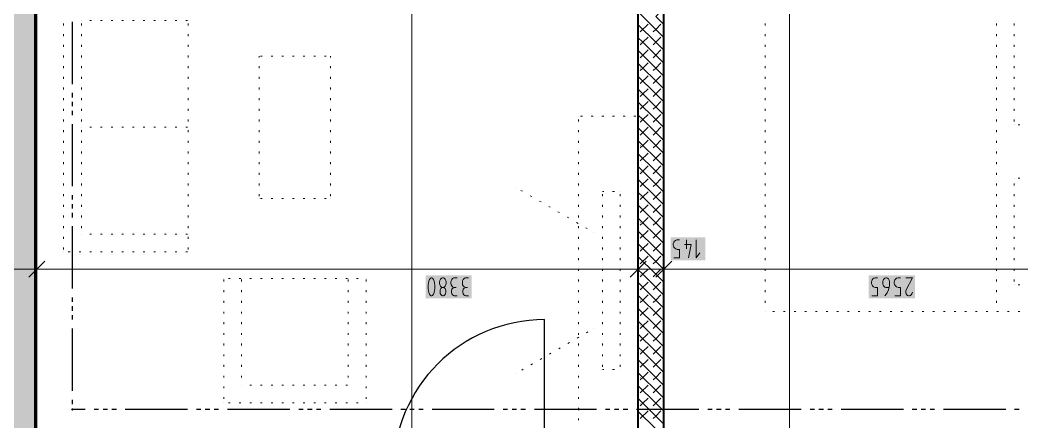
# Model space of a CAD drawing. Header units: millimetres. Extents: x 0 to 594, y 0 to 420.
# Drawn here: x 227.3 to 284.2, y 159.8 to 182.7 of the extents above; entities that cross this region are included whole.
import ezdxf

# ---------------------------------------------------------------- set-up
doc = ezdxf.new("R2010")
doc.units = ezdxf.units.MM
doc.header["$LTSCALE"] = 8
for name, color, linetype in [('PDF_Dvere', 7, 'Continuous'), ('PDF_Koty delkove', 7, 'Continuous'), ('PDF_Nabytek', 7, 'Continuous'), ('PDF_Pozarni useky', 7, 'Continuous'), ('PDF_Pricky zdene', 7, 'Continuous'), ('PDF_Steny obvodove nosne', 7, 'Continuous')]:
    doc.layers.add(name, color=color, linetype=linetype)

msp = doc.modelspace()

# ---------------------------------------------------------------- hatches: boundary and pattern name
at = {"layer": 'PDF_Steny obvodove nosne', "true_color": 0xc0c0c0, "transparency": 33554559}
msp.add_hatch(color=9, dxfattribs=at).paths.add_polyline_path([(228.196, 156.346), (228.196, 243.542), (226.174, 243.542), (226.174, 156.144), (228.196, 156.144)])

# ---------------------------------------------------------------- linework, layer by layer
at = {"layer": 'PDF_Dvere', "lineweight": 25}
msp.add_lwpolyline([(257.11, 157.054), (257.11, 165.647, 0.414213), (248.517, 157.054)], format="xyb", dxfattribs=at)
at = {"layer": 'PDF_Koty delkove', "lineweight": 18}
for points in [[(271.032, 158.52), (271.032, 190.585), (271.032, 206.995), (271.032, 208.461), (271.032, 210.619), (271.032, 238.437), (271.032, 241.166), (271.032, 261.386), (271.032, 264.115), (271.032, 294.09), (271.032, 295.556), (271.032, 344.032)], [(249.553, 138.505), (249.553, 146.395), (249.553, 154.678), (249.553, 158.52), (249.553, 161.539), (249.553, 163.13), (249.553, 218.571), (249.553, 220.037), (249.553, 221.553), (249.553, 240.964), (249.553, 243.694)], [(265.069, 169.91), (265.448, 169.91), (265.285, 169.169)], [(265.177, 170.18), (265.177, 169.674)], [(265.717, 170.18), (265.717, 169.169), (265.933, 169.438)], [(228.247, 169.281), (228.247, 168.523), (228.247, 167.765)], [(262.417, 169.281), (262.417, 168.523), (262.417, 167.765)], [(263.883, 169.281), (263.883, 168.523), (263.883, 167.765)], [(228.702, 168.978), (227.792, 168.068)], [(262.872, 168.978), (261.963, 168.068)], [(264.338, 168.978), (263.428, 168.068)], [(419.32, 168.523), (417.196, 168.523), (412.171, 168.523), (391.265, 168.523), (389.799, 168.523), (355.629, 168.523), (353.506, 168.523), (319.335, 168.523), (317.869, 168.523), (291.938, 168.523), (289.815, 168.523), (263.883, 168.523), (262.417, 168.523), (228.247, 168.523), (226.124, 168.523)], [(250.828, 167.191), (250.856, 167.31), (250.87, 167.41), (250.87, 167.612), (250.856, 167.713), (250.828, 167.831), (250.788, 167.932), (250.734, 168), (250.707, 168.017), (250.653, 168.017), (250.626, 168), (250.572, 167.932), (250.532, 167.831), (250.505, 167.713), (250.491, 167.612)], [(252.138, 168.017), (251.949, 168.017), (251.882, 167.983), (251.828, 167.932), (251.801, 167.848), (251.787, 167.781), (251.787, 167.713), (251.801, 167.629), (251.828, 167.562), (251.882, 167.512)], [(252.786, 168.017), (252.598, 168.017), (252.53, 167.983), (252.476, 167.932), (252.449, 167.848), (252.436, 167.781), (252.436, 167.713), (252.449, 167.629), (252.476, 167.562), (252.53, 167.512), (252.624, 167.477)], [(275.714, 167.006), (276.038, 167.006), (276.038, 167.477), (275.903, 167.477), (275.809, 167.512), (275.755, 167.562), (275.701, 167.646), (275.688, 167.713), (275.688, 167.781), (275.701, 167.848), (275.728, 167.915), (275.769, 167.966), (275.822, 168), (275.903, 168.017), (276.038, 168.017)], [(276.686, 167.477), (276.498, 167.477), (276.443, 167.495), (276.403, 167.528), (276.376, 167.562), (276.349, 167.612), (276.336, 167.68), (276.336, 167.814), (276.349, 167.882), (276.376, 167.932), (276.403, 167.966), (276.443, 168), (276.498, 168.017), (276.551, 168.017), (276.605, 168), (276.646, 167.966), (276.673, 167.932), (276.7, 167.882), (276.714, 167.814), (276.714, 167.579), (276.66, 167.343), (276.579, 167.174), (276.443, 167.006)], [(276.984, 167.781), (276.998, 167.848), (277.024, 167.915), (277.065, 167.966), (277.118, 168), (277.199, 168.017), (277.335, 168.017)], [(277.632, 168.017), (278.01, 168.017), (277.659, 167.343), (277.632, 167.275), (277.632, 167.174), (277.659, 167.107), (277.699, 167.057), (277.74, 167.022), (277.794, 167.006), (277.847, 167.006), (277.902, 167.022), (277.942, 167.057), (277.983, 167.107), (278.01, 167.208)], [(250.491, 167.612), (250.491, 167.41), (250.505, 167.31), (250.532, 167.191), (250.572, 167.09), (250.626, 167.022), (250.653, 167.006), (250.707, 167.006), (250.734, 167.022), (250.788, 167.09), (250.828, 167.191)], [(251.382, 167.477), (251.409, 167.46), (251.45, 167.41), (251.476, 167.343), (251.49, 167.275), (251.49, 167.208), (251.476, 167.141), (251.45, 167.073), (251.395, 167.022), (251.355, 167.006), (251.301, 167.006), (251.261, 167.022), (251.207, 167.073), (251.18, 167.141), (251.166, 167.208), (251.166, 167.275), (251.18, 167.343), (251.207, 167.41), (251.247, 167.46), (251.274, 167.477)], [(252.138, 167.006), (251.976, 167.006), (251.922, 167.022), (251.868, 167.057), (251.841, 167.107), (251.814, 167.208), (251.814, 167.275), (251.841, 167.376), (251.895, 167.444), (251.976, 167.477), (252.084, 167.477)], [(251.882, 167.512), (251.976, 167.477)], [(252.786, 167.006), (252.624, 167.006), (252.57, 167.022), (252.517, 167.057), (252.489, 167.107), (252.462, 167.208), (252.462, 167.275), (252.489, 167.376), (252.543, 167.444), (252.624, 167.477), (252.732, 167.477)], [(277.01, 167.006), (277.335, 167.006), (277.335, 167.477), (277.199, 167.477), (277.105, 167.512), (277.051, 167.562), (276.998, 167.646), (276.984, 167.713), (276.984, 167.781)]]:
    msp.add_lwpolyline(points, dxfattribs=at)
msp.add_lwpolyline([(264.448, 169.169), (264.772, 169.169), (264.772, 169.64), (264.637, 169.64, -1.034071), (264.772, 170.18)], format="xyb", dxfattribs=at)
msp.add_lwpolyline([(251.139, 167.781), (251.139, 167.713), (251.153, 167.629), (251.193, 167.545), (251.247, 167.495), (251.274, 167.477), (251.382, 167.477), (251.409, 167.495), (251.463, 167.545), (251.504, 167.629), (251.518, 167.713), (251.518, 167.781), (251.504, 167.865), (251.463, 167.95), (251.409, 168), (251.355, 168.017), (251.301, 168.017), (251.247, 168), (251.193, 167.95), (251.153, 167.865)], close=True, dxfattribs=at)
at = {"layer": 'PDF_Koty delkove', "color": 7, "lineweight": 18, "true_color": 0xffffff, "transparency": 33554559}
for points in [[(266.247, 170.331), (264.27, 170.331), (266.247, 169.017), (264.27, 169.017)], [(252.965, 168.169), (250.34, 168.169), (252.965, 166.855), (250.34, 166.855)], [(278.162, 168.169), (275.536, 168.169), (278.162, 166.855), (275.536, 166.855)]]:
    msp.add_solid(points, dxfattribs=at)
at = {"layer": 'PDF_Nabytek', "lineweight": 13}
for points in [[(229.772, 182.376), (229.772, 182.477)], [(230.783, 182.646), (230.783, 182.646)], [(230.783, 182.646), (230.783, 182.646)], [(230.783, 182.376), (230.783, 182.477)], [(231.352, 182.646), (231.251, 182.646)], [(231.959, 182.646), (231.858, 182.646)], [(232.566, 182.646), (232.464, 182.646)], [(233.172, 182.646), (233.071, 182.646)], [(233.779, 182.646), (233.678, 182.646)], [(234.385, 182.646), (234.284, 182.646)], [(234.992, 182.646), (234.891, 182.646)], [(235.598, 182.646), (235.497, 182.646)], [(236.205, 182.646), (236.104, 182.646)], [(236.812, 182.646), (236.71, 182.646)], [(236.849, 182.646), (236.849, 182.646)], [(236.849, 182.376), (236.849, 182.477)], [(269.646, 182.376), (269.646, 182.477)], [(282.788, 182.376), (282.788, 182.477)], [(283.799, 182.376), (283.799, 182.477)], [(229.772, 181.769), (229.772, 181.871)], [(230.783, 181.769), (230.783, 181.871)], [(236.849, 181.769), (236.849, 181.871)], [(269.646, 181.769), (269.646, 181.871)], [(282.788, 181.769), (282.788, 181.871)], [(283.799, 181.769), (283.799, 181.871)], [(229.772, 181.163), (229.772, 181.264)], [(230.783, 181.163), (230.783, 181.264)], [(236.849, 181.163), (236.849, 181.264)], [(269.646, 181.163), (269.646, 181.264)], [(282.788, 181.163), (282.788, 181.264)], [(283.799, 181.163), (283.799, 181.264)], [(229.772, 180.556), (229.772, 180.657)], [(230.783, 180.556), (230.783, 180.657)], [(236.849, 180.556), (236.849, 180.657)], [(240.893, 180.624), (240.893, 180.624)], [(240.893, 180.556), (240.893, 180.624)], [(240.893, 180.624), (240.893, 180.624)], [(241.058, 180.624), (240.957, 180.624)], [(241.664, 180.624), (241.563, 180.624)], [(242.271, 180.624), (242.17, 180.624)], [(242.877, 180.624), (242.776, 180.624)], [(243.484, 180.624), (243.383, 180.624)], [(244.091, 180.624), (243.989, 180.624)], [(244.697, 180.624), (244.596, 180.624)], [(244.936, 180.624), (244.936, 180.624)], [(244.936, 180.556), (244.936, 180.624)], [(244.936, 180.624), (244.936, 180.624)], [(269.646, 180.556), (269.646, 180.657)], [(282.788, 180.556), (282.788, 180.657)], [(283.799, 180.556), (283.799, 180.657)], [(229.772, 179.95), (229.772, 180.051)], [(230.783, 179.95), (230.783, 180.051)], [(236.849, 179.95), (236.849, 180.051)], [(240.893, 179.95), (240.893, 180.051)], [(244.936, 179.95), (244.936, 180.051)], [(269.646, 179.95), (269.646, 180.051)], [(282.788, 179.95), (282.788, 180.051)], [(283.799, 179.95), (283.799, 180.051)], [(229.772, 179.343), (229.772, 179.444)], [(230.783, 179.343), (230.783, 179.444)], [(236.849, 179.343), (236.849, 179.444)], [(240.893, 179.343), (240.893, 179.444)], [(244.936, 179.343), (244.936, 179.444)], [(269.646, 179.343), (269.646, 179.444)], [(282.788, 179.343), (282.788, 179.444)], [(283.799, 179.343), (283.799, 179.444)], [(229.772, 178.737), (229.772, 178.838)], [(230.783, 178.737), (230.783, 178.838)], [(236.849, 178.737), (236.849, 178.838)], [(240.893, 178.737), (240.893, 178.838)], [(244.936, 178.737), (244.936, 178.838)], [(269.646, 178.737), (269.646, 178.838)], [(282.788, 178.737), (282.788, 178.838)], [(283.799, 178.737), (283.799, 178.838)], [(229.772, 178.13), (229.772, 178.231)], [(230.783, 178.13), (230.783, 178.231)], [(236.849, 178.13), (236.849, 178.231)], [(240.893, 178.13), (240.893, 178.231)], [(244.936, 178.13), (244.936, 178.231)], [(269.646, 178.13), (269.646, 178.231)], [(282.788, 178.13), (282.788, 178.231)], [(283.799, 178.13), (283.799, 178.231)], [(229.772, 177.523), (229.772, 177.625)], [(230.783, 177.523), (230.783, 177.625)], [(236.849, 177.523), (236.849, 177.625)], [(240.893, 177.523), (240.893, 177.625)], [(244.936, 177.523), (244.936, 177.625)], [(259.039, 177.223), (259.039, 177.223)], [(259.039, 177.223), (259.039, 177.223)], [(259.255, 177.223), (259.154, 177.223)], [(259.862, 177.223), (259.761, 177.223)], [(260.468, 177.223), (260.367, 177.223)], [(261.075, 177.223), (260.974, 177.223)], [(261.681, 177.223), (261.58, 177.223)], [(262.288, 177.223), (262.187, 177.223)], [(262.417, 177.223), (262.417, 177.223)], [(262.417, 177.223), (262.417, 177.223)], [(269.646, 177.523), (269.646, 177.625)], [(282.788, 177.523), (282.788, 177.625)], [(283.799, 177.523), (283.799, 177.625)], [(229.772, 176.917), (229.772, 177.018)], [(230.783, 176.917), (230.783, 177.018)], [(230.783, 176.581), (230.783, 176.581)], [(231.352, 176.581), (231.251, 176.581)], [(231.959, 176.581), (231.858, 176.581)], [(232.566, 176.581), (232.464, 176.581)], [(233.172, 176.581), (233.071, 176.581)], [(233.779, 176.581), (233.678, 176.581)], [(234.385, 176.581), (234.284, 176.581)], [(234.992, 176.581), (234.891, 176.581)], [(235.598, 176.581), (235.497, 176.581)], [(236.205, 176.581), (236.104, 176.581)], [(236.812, 176.581), (236.71, 176.581)], [(236.849, 176.917), (236.849, 177.018)], [(236.849, 176.581), (236.849, 176.581)], [(240.893, 176.917), (240.893, 177.018)], [(244.936, 176.917), (244.936, 177.018)], [(259.039, 176.917), (259.039, 177.018)], [(262.417, 176.917), (262.417, 177.018)], [(269.646, 176.917), (269.646, 177.018)], [(282.788, 176.917), (282.788, 177.018)], [(283.799, 176.917), (283.799, 177.018)], [(283.799, 176.717), (283.799, 176.717)], [(283.799, 176.717), (283.799, 176.717)], [(284.125, 176.717), (284.024, 176.717)], [(229.772, 176.31), (229.772, 176.411)], [(230.783, 176.31), (230.783, 176.411)], [(236.849, 176.31), (236.849, 176.411)], [(240.893, 176.31), (240.893, 176.411)], [(244.936, 176.31), (244.936, 176.411)], [(259.039, 176.31), (259.039, 176.411)], [(262.417, 176.31), (262.417, 176.411)], [(269.646, 176.31), (269.646, 176.411)], [(282.788, 176.31), (282.788, 176.411)], [(229.772, 175.704), (229.772, 175.805)], [(230.783, 175.704), (230.783, 175.805)], [(236.849, 175.704), (236.849, 175.805)], [(240.893, 175.704), (240.893, 175.805)], [(244.936, 175.704), (244.936, 175.805)], [(259.039, 175.704), (259.039, 175.805)], [(262.417, 175.704), (262.417, 175.805)], [(269.646, 175.704), (269.646, 175.805)], [(282.788, 175.704), (282.788, 175.805)], [(229.772, 175.097), (229.772, 175.198)], [(230.783, 175.097), (230.783, 175.198)], [(236.849, 175.097), (236.849, 175.198)], [(240.893, 175.097), (240.893, 175.198)], [(244.936, 175.097), (244.936, 175.198)], [(259.039, 175.097), (259.039, 175.198)], [(262.417, 175.097), (262.417, 175.198)], [(269.646, 175.097), (269.646, 175.198)], [(282.788, 175.097), (282.788, 175.198)], [(229.772, 174.491), (229.772, 174.592)], [(230.783, 174.491), (230.783, 174.592)], [(236.849, 174.491), (236.849, 174.592)], [(240.893, 174.491), (240.893, 174.592)], [(244.936, 174.491), (244.936, 174.592)], [(259.039, 174.491), (259.039, 174.592)], [(262.417, 174.491), (262.417, 174.592)], [(269.646, 174.491), (269.646, 174.592)], [(282.788, 174.491), (282.788, 174.592)], [(229.772, 173.884), (229.772, 173.985)], [(230.783, 173.884), (230.783, 173.985)], [(236.849, 173.884), (236.849, 173.985)], [(240.893, 173.884), (240.893, 173.985)], [(244.936, 173.884), (244.936, 173.985)], [(259.039, 173.884), (259.039, 173.985)], [(262.417, 173.884), (262.417, 173.985)], [(269.646, 173.884), (269.646, 173.985)], [(282.788, 173.884), (282.788, 173.985)], [(229.772, 173.277), (229.772, 173.378)], [(230.783, 173.277), (230.783, 173.378)], [(236.849, 173.277), (236.849, 173.378)], [(240.893, 173.277), (240.893, 173.378)], [(244.936, 173.277), (244.936, 173.378)], [(255.452, 173.175), (255.452, 173.175)], [(259.039, 173.277), (259.039, 173.378)], [(262.417, 173.277), (262.417, 173.378)], [(269.646, 173.277), (269.646, 173.378)], [(282.788, 173.277), (282.788, 173.378)], [(283.799, 173.684), (283.799, 173.684)], [(283.799, 173.684), (283.799, 173.684)], [(283.799, 173.277), (283.799, 173.378)], [(284.125, 173.684), (284.024, 173.684)], [(229.772, 172.671), (229.772, 172.772)], [(230.783, 172.671), (230.783, 172.772)], [(236.849, 172.671), (236.849, 172.772)], [(240.893, 172.671), (240.893, 172.772)], [(244.936, 172.671), (244.936, 172.772)], [(255.855, 172.942), (255.767, 172.993)], [(256.38, 172.639), (256.292, 172.689)], [(259.039, 172.671), (259.039, 172.772)], [(260.468, 172.926), (260.396, 172.926)], [(260.396, 172.926), (260.396, 172.926)], [(260.396, 172.926), (260.396, 172.926)], [(260.396, 172.671), (260.396, 172.772)], [(261.075, 172.926), (260.974, 172.926)], [(261.406, 172.926), (261.406, 172.926)], [(261.406, 172.926), (261.406, 172.926)], [(261.406, 172.671), (261.406, 172.772)], [(262.417, 172.671), (262.417, 172.772)], [(269.646, 172.671), (269.646, 172.772)], [(282.788, 172.671), (282.788, 172.772)], [(283.799, 172.671), (283.799, 172.772)], [(229.772, 172.064), (229.772, 172.165)], [(230.783, 172.064), (230.783, 172.165)], [(236.849, 172.064), (236.849, 172.165)], [(240.893, 172.537), (240.893, 172.537)], [(240.893, 172.537), (240.893, 172.537)], [(241.058, 172.537), (240.957, 172.537)], [(241.664, 172.537), (241.563, 172.537)], [(242.271, 172.537), (242.17, 172.537)], [(242.877, 172.537), (242.776, 172.537)], [(243.484, 172.537), (243.383, 172.537)], [(244.091, 172.537), (243.989, 172.537)], [(244.697, 172.537), (244.596, 172.537)], [(244.936, 172.537), (244.936, 172.537)], [(244.936, 172.537), (244.936, 172.537)], [(256.905, 172.336), (256.818, 172.386)], [(257.431, 172.032), (257.343, 172.083)], [(259.039, 172.064), (259.039, 172.165)], [(260.396, 172.064), (260.396, 172.165)], [(261.406, 172.064), (261.406, 172.165)], [(262.417, 172.064), (262.417, 172.165)], [(269.646, 172.064), (269.646, 172.165)], [(282.788, 172.064), (282.788, 172.165)], [(283.799, 172.064), (283.799, 172.165)], [(229.772, 171.458), (229.772, 171.559)], [(230.783, 171.458), (230.783, 171.559)], [(236.849, 171.458), (236.849, 171.559)], [(257.956, 171.729), (257.868, 171.779)], [(258.481, 171.426), (258.394, 171.476)], [(259.039, 171.458), (259.039, 171.559)], [(260.396, 171.458), (260.396, 171.559)], [(261.406, 171.458), (261.406, 171.559)], [(262.417, 171.458), (262.417, 171.559)], [(269.646, 171.458), (269.646, 171.559)], [(282.788, 171.458), (282.788, 171.559)], [(283.799, 171.458), (283.799, 171.559)], [(229.772, 170.851), (229.772, 170.952)], [(230.783, 170.851), (230.783, 170.952)], [(236.849, 170.851), (236.849, 170.952)], [(259.007, 171.122), (258.919, 171.173)], [(259.039, 170.851), (259.039, 170.952)], [(259.532, 170.819), (259.444, 170.87)], [(260.396, 170.851), (260.396, 170.952)], [(261.406, 170.851), (261.406, 170.952)], [(262.417, 170.851), (262.417, 170.952)], [(269.646, 170.851), (269.646, 170.952)], [(282.788, 170.851), (282.788, 170.952)], [(283.799, 170.851), (283.799, 170.952)], [(229.772, 170.244), (229.772, 170.346)], [(230.783, 170.515), (230.783, 170.515)], [(230.783, 170.515), (230.783, 170.515)], [(231.352, 170.515), (231.251, 170.515)], [(231.959, 170.515), (231.858, 170.515)], [(232.566, 170.515), (232.464, 170.515)], [(233.172, 170.515), (233.071, 170.515)], [(233.779, 170.515), (233.678, 170.515)], [(234.385, 170.515), (234.284, 170.515)], [(234.992, 170.515), (234.891, 170.515)], [(235.598, 170.515), (235.497, 170.515)], [(236.205, 170.515), (236.104, 170.515)], [(236.812, 170.515), (236.71, 170.515)], [(236.849, 170.515), (236.849, 170.515)], [(236.849, 170.244), (236.849, 170.346)], [(259.039, 170.244), (259.039, 170.346)], [(259.914, 170.598), (259.914, 170.598)], [(260.396, 170.244), (260.396, 170.346)], [(261.406, 170.244), (261.406, 170.346)], [(262.417, 170.244), (262.417, 170.346)], [(269.646, 170.244), (269.646, 170.346)], [(282.788, 170.244), (282.788, 170.346)], [(283.799, 170.244), (283.799, 170.346)], [(229.772, 169.638), (229.772, 169.739)], [(236.849, 169.638), (236.849, 169.739)], [(259.039, 169.638), (259.039, 169.739)], [(260.396, 169.638), (260.396, 169.739)], [(261.406, 169.638), (261.406, 169.739)], [(262.417, 169.638), (262.417, 169.739)], [(269.646, 169.638), (269.646, 169.739)], [(282.788, 169.638), (282.788, 169.739)], [(283.799, 169.638), (283.799, 169.739)], [(229.772, 169.504), (229.772, 169.504)], [(229.772, 169.504), (229.772, 169.504)], [(230.139, 169.504), (230.038, 169.504)], [(230.746, 169.504), (230.645, 169.504)], [(231.352, 169.504), (231.251, 169.504)], [(231.959, 169.504), (231.858, 169.504)], [(232.566, 169.504), (232.464, 169.504)], [(233.172, 169.504), (233.071, 169.504)], [(233.779, 169.504), (233.678, 169.504)], [(234.385, 169.504), (234.284, 169.504)], [(234.992, 169.504), (234.891, 169.504)], [(235.598, 169.504), (235.497, 169.504)], [(236.205, 169.504), (236.104, 169.504)], [(236.812, 169.504), (236.71, 169.504)], [(236.849, 169.504), (236.849, 169.504)], [(236.849, 169.504), (236.849, 169.504)], [(259.039, 169.031), (259.039, 169.132)], [(260.396, 169.031), (260.396, 169.132)], [(261.406, 169.031), (261.406, 169.132)], [(262.417, 169.031), (262.417, 169.132)], [(269.646, 169.031), (269.646, 169.132)], [(282.788, 169.031), (282.788, 169.132)], [(283.799, 169.031), (283.799, 169.132)], [(259.039, 168.425), (259.039, 168.526)], [(260.396, 168.425), (260.396, 168.526)], [(261.406, 168.425), (261.406, 168.526)], [(262.417, 168.425), (262.417, 168.526)], [(269.646, 168.425), (269.646, 168.526)], [(282.788, 168.425), (282.788, 168.526)], [(283.799, 168.425), (283.799, 168.526)], [(238.871, 167.987), (238.871, 167.987)], [(238.871, 167.987), (238.871, 167.987)], [(238.871, 167.818), (238.871, 167.919)], [(239.238, 167.987), (239.137, 167.987)], [(239.844, 167.987), (239.743, 167.987)], [(239.882, 167.987), (239.882, 167.987)], [(239.882, 167.818), (239.882, 167.919)], [(240.451, 167.987), (240.35, 167.987)], [(241.058, 167.987), (240.957, 167.987)], [(241.664, 167.987), (241.563, 167.987)], [(242.271, 167.987), (242.17, 167.987)], [(242.877, 167.987), (242.776, 167.987)], [(243.484, 167.987), (243.383, 167.987)], [(244.091, 167.987), (243.989, 167.987)], [(244.697, 167.987), (244.596, 167.987)], [(245.304, 167.987), (245.203, 167.987)], [(245.91, 167.987), (245.809, 167.987)], [(245.947, 167.987), (245.947, 167.987)], [(245.947, 167.818), (245.947, 167.919)], [(246.517, 167.987), (246.416, 167.987)], [(246.958, 167.987), (246.958, 167.987)], [(246.958, 167.987), (246.958, 167.987)], [(246.958, 167.818), (246.958, 167.919)], [(259.039, 167.818), (259.039, 167.919)], [(260.396, 167.818), (260.396, 167.919)], [(261.406, 167.818), (261.406, 167.919)], [(262.417, 167.818), (262.417, 167.919)], [(269.646, 167.818), (269.646, 167.919)], [(282.788, 167.818), (282.788, 167.919)], [(283.799, 167.818), (283.799, 167.919)], [(283.799, 167.618), (283.799, 167.618)], [(283.799, 167.618), (283.799, 167.618)], [(284.125, 167.618), (284.024, 167.618)], [(238.871, 167.212), (238.871, 167.313)], [(239.882, 167.212), (239.882, 167.313)], [(245.947, 167.212), (245.947, 167.313)], [(246.958, 167.212), (246.958, 167.313)], [(259.039, 167.212), (259.039, 167.313)], [(260.396, 167.212), (260.396, 167.313)], [(261.406, 167.212), (261.406, 167.313)], [(262.417, 167.212), (262.417, 167.313)], [(269.646, 167.212), (269.646, 167.313)], [(282.788, 167.212), (282.788, 167.313)], [(238.871, 166.605), (238.871, 166.706)], [(239.882, 166.605), (239.882, 166.706)], [(245.947, 166.605), (245.947, 166.706)], [(246.958, 166.605), (246.958, 166.706)], [(259.039, 166.605), (259.039, 166.706)], [(260.396, 166.605), (260.396, 166.706)], [(261.406, 166.605), (261.406, 166.706)], [(262.417, 166.605), (262.417, 166.706)], [(269.646, 166.605), (269.646, 166.706)], [(282.788, 166.605), (282.788, 166.706)], [(238.871, 165.998), (238.871, 166.099)], [(239.882, 165.998), (239.882, 166.099)], [(245.947, 165.998), (245.947, 166.099)], [(246.958, 165.998), (246.958, 166.099)], [(259.039, 165.998), (259.039, 166.099)], [(260.396, 165.998), (260.396, 166.099)], [(261.406, 165.998), (261.406, 166.099)], [(262.417, 165.998), (262.417, 166.099)], [(269.646, 166.102), (269.646, 166.102)], [(269.646, 166.102), (269.646, 166.102)], [(270.173, 166.102), (270.072, 166.102)], [(270.78, 166.102), (270.679, 166.102)], [(271.387, 166.102), (271.286, 166.102)], [(271.993, 166.102), (271.892, 166.102)], [(272.6, 166.102), (272.499, 166.102)], [(273.206, 166.102), (273.105, 166.102)], [(273.813, 166.102), (273.712, 166.102)], [(274.42, 166.102), (274.318, 166.102)], [(275.026, 166.102), (274.925, 166.102)], [(275.633, 166.102), (275.532, 166.102)], [(276.239, 166.102), (276.138, 166.102)], [(276.846, 166.102), (276.745, 166.102)], [(277.452, 166.102), (277.351, 166.102)], [(278.059, 166.102), (277.958, 166.102)], [(278.666, 166.102), (278.565, 166.102)], [(279.272, 166.102), (279.171, 166.102)], [(279.879, 166.102), (279.778, 166.102)], [(280.485, 166.102), (280.384, 166.102)], [(281.092, 166.102), (280.991, 166.102)], [(281.699, 166.102), (281.597, 166.102)], [(282.305, 166.102), (282.204, 166.102)], [(282.788, 166.102), (282.788, 166.102)], [(282.912, 166.102), (282.811, 166.102)], [(283.518, 166.102), (283.417, 166.102)], [(284.125, 166.102), (284.024, 166.102)], [(238.871, 165.392), (238.871, 165.493)], [(239.882, 165.392), (239.882, 165.493)], [(245.947, 165.392), (245.947, 165.493)], [(246.958, 165.392), (246.958, 165.493)], [(259.039, 165.392), (259.039, 165.493)], [(260.396, 165.392), (260.396, 165.493)], [(261.406, 165.392), (261.406, 165.493)], [(262.417, 165.392), (262.417, 165.493)], [(238.871, 164.785), (238.871, 164.886)], [(239.882, 164.785), (239.882, 164.886)], [(245.947, 164.785), (245.947, 164.886)], [(246.958, 164.785), (246.958, 164.886)], [(258.961, 164.593), (259.048, 164.644)], [(259.039, 164.785), (259.039, 164.886)], [(259.486, 164.897), (259.574, 164.947)], [(259.914, 165.144), (259.914, 165.144)], [(260.396, 164.785), (260.396, 164.886)], [(261.406, 164.785), (261.406, 164.886)], [(262.417, 164.785), (262.417, 164.886)], [(238.871, 164.179), (238.871, 164.28)], [(239.882, 164.179), (239.882, 164.28)], [(245.947, 164.179), (245.947, 164.28)], [(246.958, 164.179), (246.958, 164.28)], [(257.91, 163.987), (257.998, 164.037)], [(258.435, 164.29), (258.523, 164.341)], [(259.039, 164.179), (259.039, 164.28)], [(260.396, 164.179), (260.396, 164.28)], [(261.406, 164.179), (261.406, 164.28)], [(262.417, 164.179), (262.417, 164.28)], [(238.871, 163.572), (238.871, 163.673)], [(239.882, 163.572), (239.882, 163.673)], [(245.947, 163.572), (245.947, 163.673)], [(246.958, 163.572), (246.958, 163.673)], [(257.385, 163.683), (257.472, 163.734)], [(259.039, 163.572), (259.039, 163.673)], [(260.396, 163.572), (260.396, 163.673)], [(261.406, 163.572), (261.406, 163.673)], [(262.417, 163.572), (262.417, 163.673)], [(238.871, 162.966), (238.871, 163.067)], [(239.882, 162.966), (239.882, 163.067)], [(245.947, 162.966), (245.947, 163.067)], [(246.958, 162.966), (246.958, 163.067)], [(256.334, 163.077), (256.422, 163.127)], [(256.86, 163.38), (256.947, 163.431)], [(259.039, 162.966), (259.039, 163.067)], [(260.396, 162.966), (260.396, 163.067)], [(261.406, 162.966), (261.406, 163.067)], [(262.417, 162.966), (262.417, 163.067)], [(238.871, 162.359), (238.871, 162.46)], [(239.882, 162.359), (239.882, 162.46)], [(245.947, 162.359), (245.947, 162.46)], [(246.958, 162.359), (246.958, 162.46)], [(255.452, 162.568), (255.452, 162.568)], [(255.809, 162.774), (255.896, 162.824)], [(259.039, 162.359), (259.039, 162.46)], [(260.468, 162.816), (260.396, 162.816)], [(260.396, 162.816), (260.396, 162.816)], [(260.396, 162.816), (260.396, 162.816)], [(261.075, 162.816), (260.974, 162.816)], [(261.406, 162.816), (261.406, 162.816)], [(261.406, 162.816), (261.406, 162.816)], [(262.417, 162.359), (262.417, 162.46)], [(238.871, 161.752), (238.871, 161.853)], [(239.882, 161.922), (239.882, 161.922)], [(239.882, 161.922), (239.882, 161.922)], [(240.451, 161.922), (240.35, 161.922)], [(241.058, 161.922), (240.957, 161.922)], [(241.664, 161.922), (241.563, 161.922)], [(242.271, 161.922), (242.17, 161.922)], [(242.877, 161.922), (242.776, 161.922)], [(243.484, 161.922), (243.383, 161.922)], [(244.091, 161.922), (243.989, 161.922)], [(244.697, 161.922), (244.596, 161.922)], [(245.304, 161.922), (245.203, 161.922)], [(245.91, 161.922), (245.809, 161.922)], [(245.947, 161.922), (245.947, 161.922)], [(245.947, 161.922), (245.947, 161.922)], [(246.958, 161.752), (246.958, 161.853)], [(259.039, 161.752), (259.039, 161.853)], [(262.417, 161.752), (262.417, 161.853)], [(238.871, 161.146), (238.871, 161.247)], [(246.958, 161.146), (246.958, 161.247)], [(259.039, 161.146), (259.039, 161.247)], [(262.417, 161.146), (262.417, 161.247)], [(238.871, 160.911), (238.871, 160.911)], [(238.871, 160.911), (238.871, 160.911)], [(239.238, 160.911), (239.137, 160.911)], [(239.844, 160.911), (239.743, 160.911)], [(240.451, 160.911), (240.35, 160.911)], [(241.058, 160.911), (240.957, 160.911)], [(241.664, 160.911), (241.563, 160.911)], [(242.271, 160.911), (242.17, 160.911)], [(242.877, 160.911), (242.776, 160.911)], [(243.484, 160.911), (243.383, 160.911)], [(244.091, 160.911), (243.989, 160.911)], [(244.697, 160.911), (244.596, 160.911)], [(245.304, 160.911), (245.203, 160.911)], [(245.91, 160.911), (245.809, 160.911)], [(246.517, 160.911), (246.416, 160.911)], [(246.958, 160.911), (246.958, 160.911)], [(246.958, 160.911), (246.958, 160.911)], [(259.039, 160.539), (259.039, 160.64)], [(262.417, 160.539), (262.417, 160.64)], [(259.039, 159.933), (259.039, 160.034)], [(262.417, 159.933), (262.417, 160.034)]]:
    msp.add_lwpolyline(points, dxfattribs=at)
at = {"layer": 'PDF_Pozarni useky', "lineweight": 30}
for points in [[(230.269, 179.04), (230.269, 182.578)], [(230.269, 178.282), (230.269, 178.534)], [(230.269, 177.776), (230.269, 178.029)], [(230.269, 177.271), (230.269, 177.523)], [(230.269, 173.227), (230.269, 176.765)], [(230.269, 172.469), (230.269, 172.721)], [(230.269, 171.963), (230.269, 172.216)], [(230.269, 171.458), (230.269, 171.71)], [(230.269, 167.414), (230.269, 170.952)], [(230.269, 166.656), (230.269, 166.908)], [(230.269, 166.15), (230.269, 166.403)], [(230.269, 165.645), (230.269, 165.897)], [(230.269, 161.601), (230.269, 165.139)], [(230.269, 160.842), (230.269, 161.095)], [(230.269, 160.542), (230.269, 160.59)], [(230.999, 160.542), (230.269, 160.542)], [(231.757, 160.542), (231.504, 160.542)], [(232.262, 160.542), (232.009, 160.542)], [(232.768, 160.542), (232.515, 160.542)], [(236.812, 160.542), (233.273, 160.542)], [(237.57, 160.542), (237.317, 160.542)], [(238.075, 160.542), (237.823, 160.542)], [(238.581, 160.542), (238.328, 160.542)], [(242.625, 160.542), (239.086, 160.542)], [(243.383, 160.542), (243.13, 160.542)], [(243.888, 160.542), (243.636, 160.542)], [(244.394, 160.542), (244.141, 160.542)], [(248.438, 160.542), (244.899, 160.542)], [(249.196, 160.542), (248.943, 160.542)], [(249.701, 160.542), (249.449, 160.542)], [(250.207, 160.542), (249.954, 160.542)], [(254.251, 160.542), (250.712, 160.542)], [(255.009, 160.542), (254.756, 160.542)], [(255.514, 160.542), (255.262, 160.542)], [(256.02, 160.542), (255.767, 160.542)], [(260.064, 160.542), (259.05, 160.542), (256.525, 160.542)], [(260.822, 160.542), (260.569, 160.542)], [(261.328, 160.542), (261.075, 160.542)], [(261.833, 160.542), (261.58, 160.542)], [(265.877, 160.542), (262.339, 160.542)], [(266.635, 160.542), (266.382, 160.542)], [(267.141, 160.542), (266.888, 160.542)], [(267.646, 160.542), (267.393, 160.542)], [(271.69, 160.542), (268.152, 160.542)], [(272.448, 160.542), (272.195, 160.542)], [(272.954, 160.542), (272.701, 160.542)], [(273.459, 160.542), (273.206, 160.542)], [(277.503, 160.542), (273.965, 160.542)], [(278.261, 160.542), (278.008, 160.542)], [(278.767, 160.542), (278.514, 160.542)], [(279.272, 160.542), (279.019, 160.542)], [(283.316, 160.542), (279.778, 160.542)], [(284.074, 160.542), (283.822, 160.542)]]:
    msp.add_lwpolyline(points, dxfattribs=at)
at = {"layer": 'PDF_Pozarni useky', "lineweight": 30, "transparency": 33554559}
for points in [[(230.345, 160.542), (230.269, 160.466), (230.269, 160.617), (230.193, 160.542)], [(230.269, 160.466), (230.193, 160.542), (230.345, 160.542), (230.269, 160.617)], [(259.126, 160.542), (259.05, 160.466), (259.05, 160.617), (258.974, 160.542)], [(259.126, 160.542), (259.05, 160.466), (259.05, 160.617), (258.974, 160.542)]]:
    msp.add_solid(points, dxfattribs=at)
at = {"layer": 'PDF_Pricky zdene', "lineweight": 40}
msp.add_lwpolyline([(263.883, 158.52), (263.883, 206.995), (262.569, 206.995), (262.417, 206.995), (262.417, 158.52), (262.417, 158.368), (263.883, 158.368)], dxfattribs=at)
at = {"layer": 'PDF_Pricky zdene', "lineweight": 9}
for points in [[(263.428, 182.151), (262.695, 182.884), (262.417, 183.162)], [(263.883, 182.429), (263.428, 182.884), (263.722, 183.177)], [(263.428, 181.418), (262.417, 182.429)], [(262.549, 182.004), (262.989, 182.444)], [(263.883, 181.696), (263.428, 182.151), (263.722, 182.444)], [(262.695, 181.418), (262.417, 181.696)], [(262.549, 181.271), (262.695, 181.418), (262.989, 181.711)], [(263.282, 182.004), (263.428, 182.151)], [(263.883, 180.963), (263.428, 181.418), (263.722, 181.711)], [(263.282, 180.538), (263.428, 180.685), (262.695, 181.418)], [(263.282, 181.271), (263.428, 181.418)], [(263.428, 179.952), (262.417, 180.963)], [(262.549, 180.538), (262.989, 180.978)], [(263.883, 180.23), (263.428, 180.685), (263.722, 180.978)], [(262.695, 179.952), (262.417, 180.23)], [(262.549, 179.806), (262.695, 179.952), (262.989, 180.245)], [(263.883, 179.497), (263.428, 179.952), (263.722, 180.245)], [(263.428, 178.486), (262.417, 179.497)], [(262.549, 179.073), (262.989, 179.512)], [(263.428, 179.219), (262.695, 179.952)], [(263.282, 179.806), (263.428, 179.952)], [(263.883, 178.764), (263.428, 179.219), (263.722, 179.512)], [(263.282, 179.073), (263.428, 179.219)], [(262.695, 178.486), (262.417, 178.764)], [(262.549, 178.34), (262.695, 178.486), (262.989, 178.779)], [(263.428, 177.753), (262.695, 178.486)], [(263.282, 178.34), (263.428, 178.486)], [(263.883, 178.031), (263.428, 178.486), (263.722, 178.779)], [(263.428, 177.02), (262.417, 178.031)], [(262.549, 177.607), (262.989, 178.046)], [(263.282, 177.607), (263.428, 177.753)], [(263.883, 177.298), (263.428, 177.753), (263.722, 178.046)], [(262.695, 177.02), (262.417, 177.298)], [(262.549, 176.874), (262.695, 177.02), (262.989, 177.313)], [(263.883, 176.565), (263.428, 177.02), (263.722, 177.313)], [(263.428, 175.554), (262.417, 176.565)], [(262.549, 176.141), (262.989, 176.581)], [(263.282, 176.141), (263.428, 176.287), (262.695, 177.02)], [(263.282, 176.874), (263.428, 177.02)], [(263.883, 175.832), (263.428, 176.287), (263.722, 176.581)], [(262.695, 175.554), (262.417, 175.832)], [(262.549, 175.408), (262.695, 175.554), (262.989, 175.848)], [(263.428, 174.821), (262.695, 175.554)], [(263.282, 175.408), (263.428, 175.554)], [(263.883, 175.099), (263.428, 175.554), (263.722, 175.848)], [(263.428, 174.089), (262.417, 175.099)], [(262.549, 174.675), (262.989, 175.115)], [(263.883, 174.367), (263.428, 174.821), (263.722, 175.115)], [(262.695, 174.089), (262.417, 174.367)], [(262.549, 173.942), (262.695, 174.089), (262.989, 174.382)], [(263.282, 174.675), (263.428, 174.821)], [(263.883, 173.634), (263.428, 174.089), (263.722, 174.382)], [(263.282, 173.209), (263.428, 173.356), (262.695, 174.089)], [(263.282, 173.942), (263.428, 174.089)], [(263.428, 172.623), (262.417, 173.634)], [(262.549, 173.209), (262.989, 173.649)], [(263.883, 172.901), (263.428, 173.356), (263.722, 173.649)], [(262.695, 172.623), (262.417, 172.901)], [(262.549, 172.476), (262.695, 172.623), (262.989, 172.916)], [(263.428, 171.89), (262.695, 172.623)], [(263.282, 172.476), (263.428, 172.623)], [(263.883, 172.168), (263.428, 172.623), (263.722, 172.916)], [(263.428, 171.157), (262.417, 172.168)], [(262.549, 171.743), (262.989, 172.183)], [(263.883, 171.435), (263.428, 171.89), (263.722, 172.183)], [(262.695, 171.157), (262.417, 171.435)], [(262.549, 171.01), (262.695, 171.157), (262.989, 171.45)], [(263.282, 171.743), (263.428, 171.89)], [(263.883, 170.702), (263.428, 171.157), (263.722, 171.45)], [(263.282, 170.277), (263.428, 170.424), (262.695, 171.157)], [(263.282, 171.01), (263.428, 171.157)], [(263.428, 169.691), (262.417, 170.702)], [(262.549, 170.277), (262.989, 170.717)], [(263.883, 169.969), (263.428, 170.424), (263.722, 170.717)], [(262.695, 169.691), (262.417, 169.969)], [(262.549, 169.544), (262.695, 169.691), (262.989, 169.984)], [(263.883, 169.236), (263.428, 169.691), (263.722, 169.984)], [(263.428, 168.225), (262.417, 169.236)], [(262.549, 168.811), (262.989, 169.251)], [(263.282, 168.811), (263.428, 168.958), (262.695, 169.691)], [(263.282, 169.544), (263.428, 169.691)], [(263.883, 168.503), (263.428, 168.958), (263.722, 169.251)], [(262.695, 168.225), (262.417, 168.503)], [(262.549, 168.078), (262.695, 168.225), (262.989, 168.518)], [(263.282, 167.345), (263.428, 167.492), (262.695, 168.225)], [(263.282, 168.078), (263.428, 168.225), (263.722, 168.518)], [(263.883, 167.77), (263.428, 168.225)], [(263.428, 166.759), (262.417, 167.77)], [(262.549, 167.345), (262.989, 167.785)], [(263.428, 167.492), (263.722, 167.785)], [(263.883, 167.037), (263.428, 167.492)], [(262.695, 166.759), (262.417, 167.037)], [(262.549, 166.612), (262.695, 166.759), (262.989, 167.052)], [(263.883, 166.304), (263.428, 166.759), (263.722, 167.052)], [(263.428, 165.293), (262.417, 166.304)], [(262.549, 165.879), (262.989, 166.319)], [(263.282, 165.879), (263.428, 166.026), (262.695, 166.759)], [(263.282, 166.612), (263.428, 166.759)], [(263.883, 165.571), (263.428, 166.026), (263.722, 166.319)], [(262.695, 165.293), (262.417, 165.571)], [(262.549, 165.147), (262.695, 165.293), (262.989, 165.586)], [(263.282, 164.414), (263.428, 164.56), (262.695, 165.293)], [(263.282, 165.147), (263.428, 165.293)], [(263.883, 164.838), (263.428, 165.293), (263.722, 165.586)], [(263.428, 163.827), (262.417, 164.838)], [(262.549, 164.414), (262.989, 164.853)], [(263.883, 164.105), (263.428, 164.56), (263.722, 164.853)], [(262.695, 163.827), (262.417, 164.105)], [(262.549, 163.681), (262.695, 163.827), (262.989, 164.12)], [(263.883, 163.372), (263.428, 163.827), (263.722, 164.12)], [(263.282, 162.948), (263.428, 163.094), (262.695, 163.827)], [(263.282, 163.681), (263.428, 163.827)], [(263.428, 162.361), (262.417, 163.372)], [(262.549, 162.948), (262.989, 163.387)], [(263.428, 163.094), (263.722, 163.387)], [(263.883, 162.639), (263.428, 163.094)], [(262.695, 162.361), (262.417, 162.639)], [(262.549, 162.215), (262.695, 162.361), (262.989, 162.654)], [(263.282, 161.482), (263.428, 161.628), (262.695, 162.361)], [(263.282, 162.215), (263.428, 162.361)], [(263.883, 161.906), (263.428, 162.361), (263.722, 162.654)], [(263.428, 160.895), (262.417, 161.906)], [(262.549, 161.482), (262.989, 161.922)], [(263.883, 161.173), (263.428, 161.628), (263.722, 161.922)], [(262.695, 160.895), (262.417, 161.173)], [(262.549, 160.749), (262.695, 160.895), (262.989, 161.189)], [(263.883, 160.44), (263.428, 160.895), (263.722, 161.189)], [(263.282, 160.016), (263.428, 160.162), (262.695, 160.895)], [(263.282, 160.749), (263.428, 160.895)], [(263.428, 159.429), (262.417, 160.44)], [(262.549, 160.016), (262.989, 160.456)], [(263.883, 159.708), (263.428, 160.162), (263.722, 160.456)]]:
    msp.add_lwpolyline(points, dxfattribs=at)
at = {"layer": 'PDF_Pricky zdene', "lineweight": 9, "transparency": 33554559}
for points in [[(262.549, 181.398), (262.526, 181.421), (262.572, 181.421), (262.549, 181.444)], [(263.428, 181.395), (263.406, 181.418), (263.451, 181.418), (263.428, 181.441)], [(262.549, 179.932), (262.526, 179.955), (262.572, 179.955), (262.549, 179.978)], [(263.428, 179.929), (263.406, 179.952), (263.451, 179.952), (263.428, 179.975)], [(262.549, 178.466), (262.526, 178.489), (262.572, 178.489), (262.549, 178.512)], [(263.428, 178.463), (263.406, 178.486), (263.451, 178.486), (263.428, 178.509)], [(262.549, 177.001), (262.526, 177.023), (262.572, 177.023), (262.549, 177.046)], [(263.428, 176.998), (263.406, 177.02), (263.451, 177.02), (263.428, 177.043)], [(262.549, 175.535), (262.526, 175.557), (262.572, 175.557), (262.549, 175.58)], [(263.428, 175.532), (263.406, 175.554), (263.451, 175.554), (263.428, 175.577)], [(262.549, 174.069), (262.526, 174.091), (262.572, 174.091), (262.549, 174.114)], [(263.428, 174.066), (263.406, 174.089), (263.451, 174.089), (263.428, 174.111)], [(262.549, 172.603), (262.526, 172.626), (262.572, 172.626), (262.549, 172.648)], [(263.428, 172.6), (263.406, 172.623), (263.451, 172.623), (263.428, 172.645)], [(262.549, 171.137), (262.526, 171.16), (262.572, 171.16), (262.549, 171.182)], [(263.428, 171.134), (263.406, 171.157), (263.451, 171.157), (263.428, 171.179)], [(262.549, 169.671), (262.526, 169.694), (262.572, 169.694), (262.549, 169.716)], [(263.428, 169.668), (263.406, 169.691), (263.451, 169.691), (263.428, 169.714)], [(262.549, 168.205), (262.526, 168.228), (262.572, 168.228), (262.549, 168.251)], [(263.428, 168.202), (263.406, 168.225), (263.451, 168.225), (263.428, 168.248)], [(262.549, 166.739), (262.526, 166.762), (262.572, 166.762), (262.549, 166.785)], [(263.428, 166.736), (263.406, 166.759), (263.451, 166.759), (263.428, 166.782)], [(262.549, 165.273), (262.526, 165.296), (262.572, 165.296), (262.549, 165.319)], [(263.428, 165.27), (263.406, 165.293), (263.451, 165.293), (263.428, 165.316)], [(262.549, 163.807), (262.526, 163.83), (262.572, 163.83), (262.549, 163.853)], [(263.428, 163.804), (263.406, 163.827), (263.451, 163.827), (263.428, 163.85)], [(262.549, 162.341), (262.526, 162.364), (262.572, 162.364), (262.549, 162.387)], [(263.428, 162.339), (263.406, 162.361), (263.451, 162.361), (263.428, 162.384)], [(262.549, 160.876), (262.526, 160.898), (262.572, 160.898), (262.549, 160.921)], [(263.428, 160.873), (263.406, 160.895), (263.451, 160.895), (263.428, 160.918)]]:
    msp.add_solid(points, dxfattribs=at)
at = {"layer": 'PDF_Steny obvodove nosne', "lineweight": 70}
msp.add_lwpolyline([(228.196, 156.346), (228.196, 158.52), (228.196, 231.158), (228.196, 232.725), (228.196, 241.116), (228.196, 243.542), (226.174, 243.542), (226.174, 241.116), (226.174, 232.725), (226.174, 231.158), (226.174, 158.722), (226.174, 156.144), (228.196, 156.144)], close=True, dxfattribs=at)

doc.saveas('drawing.dxf')
